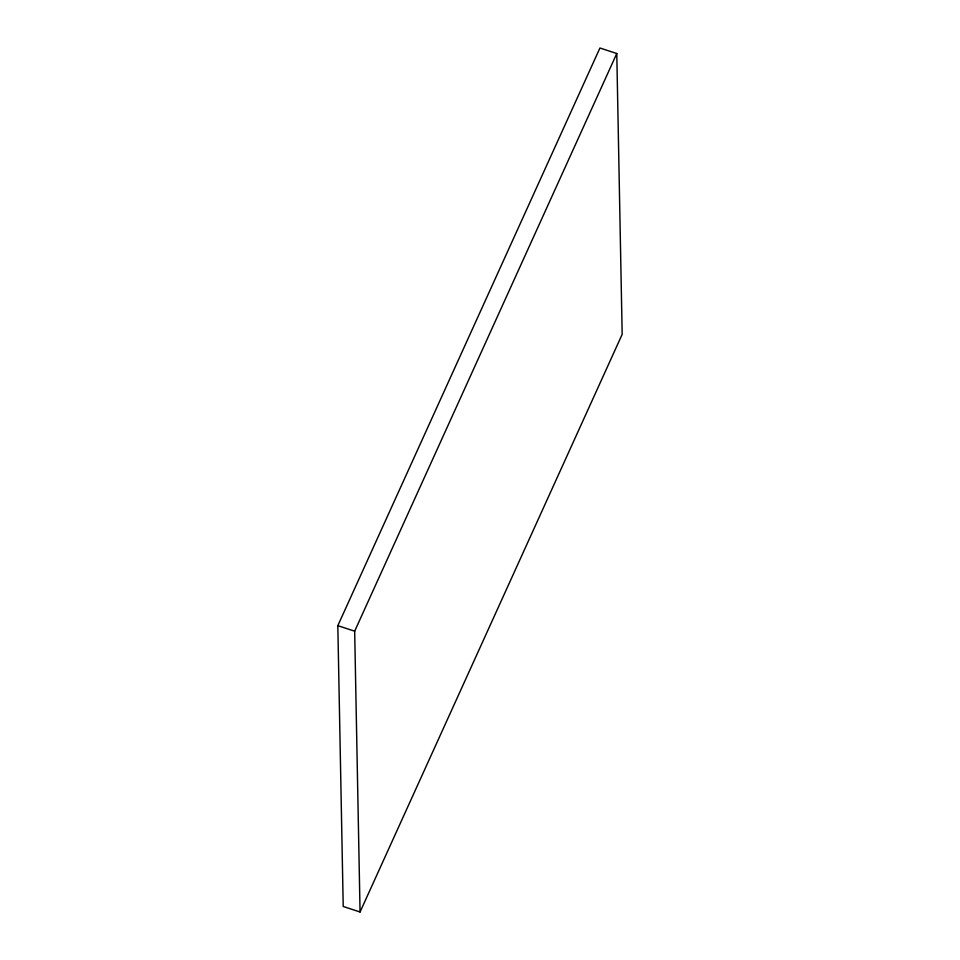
<?xml version="1.0" encoding="UTF-8"?>
<svg xmlns="http://www.w3.org/2000/svg" width="960" height="960" viewBox="0 0 960 960"><rect width="100%" height="100%" fill="white"/><g stroke="black" fill="none" stroke-linecap="round" stroke-linejoin="round"><path stroke-width="1.44" d="M337.824 625.668L599.94 48L616.776 53.52L622.176 334.332L360.06 912L343.224 906.48L337.824 625.668L354.672 631.176L360.06 912M354.672 631.176L616.776 53.52"/></g></svg>
